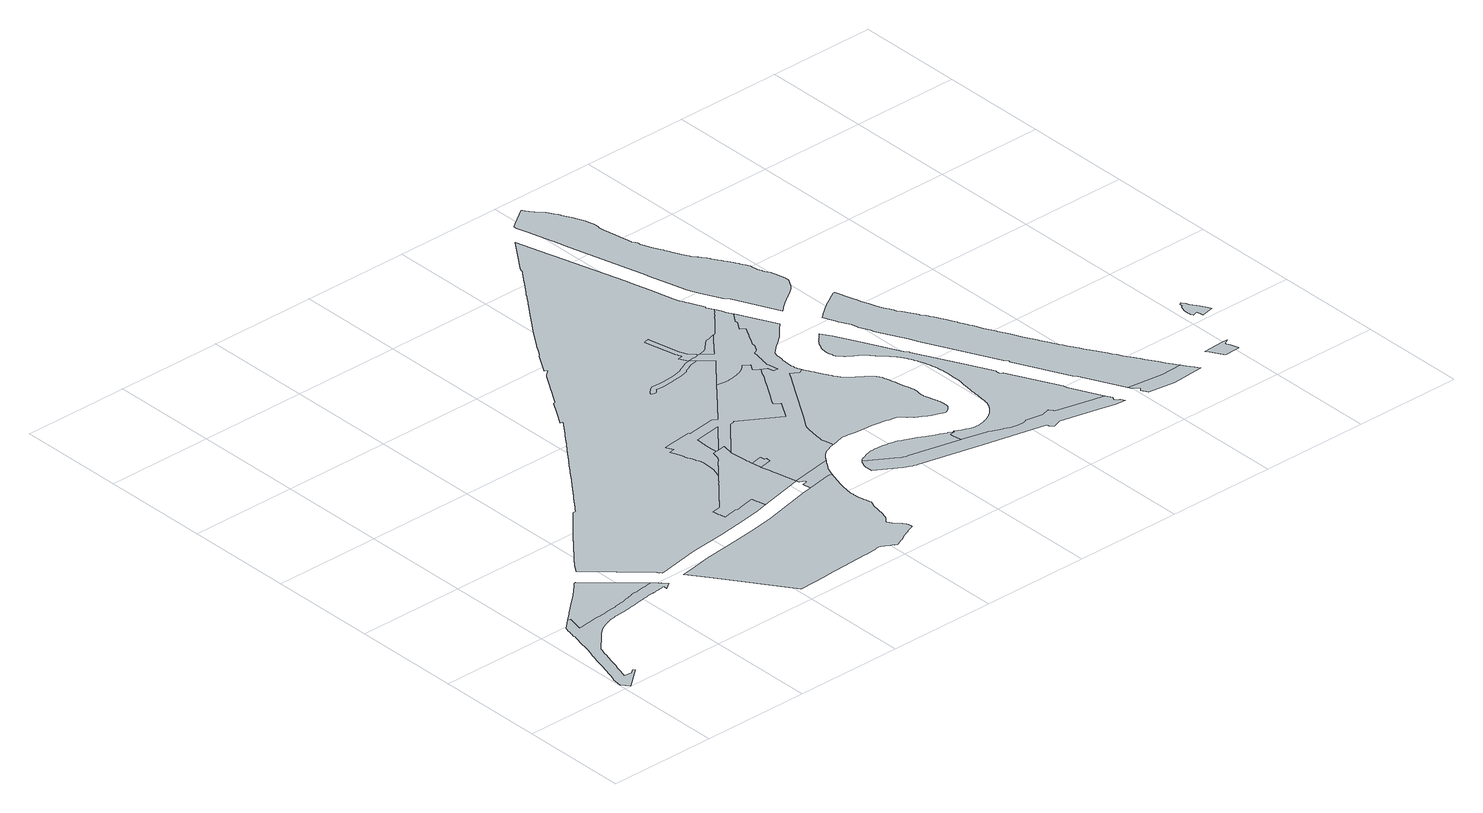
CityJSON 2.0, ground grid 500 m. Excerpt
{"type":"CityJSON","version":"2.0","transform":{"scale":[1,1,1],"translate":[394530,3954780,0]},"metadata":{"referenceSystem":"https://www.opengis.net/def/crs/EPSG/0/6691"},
"CityObjects":{
"object1":{"type":"GenericCityObject","attributes":{"class":"18","urbanPlanType":"21","prefecture":"13","city":"13100"},"geometry":[{"type":"MultiSurface","lod":"0","boundaries":[[[0,1,2,3,4,5,6,7,8,9,10,11,12,13,14,15,16,17,18,19,20,21,22,23,24,25,26,27,28,29,30,31,32,33,34,35,36,37,38,39,40,41,42,43,44,45,46,47,48,49,50,51,52,53,54,55,56,57,58,59,60,61,62,63,64,65,66,67,68,69,70,71,72,73,74,75,76,77,78,79,80,81,82,83,84,85,86,87,88,89,90,91,92,93,94,95,96,97,98,99,100,101,102,103,104,105,106,107,108,109,110,111,112,113,114,115,116,117,118,119,120,121,122,123,124,125,126,127,128,129,130,131,132,133,134,135,136,137,138,139,140,141,142,143,144,145,146,147,148,149,150,151,152,153,154,155,156,157,158,159,160,161,162,163,164,165,166,167,168,169,170,171,172,173,174,175,176,177,178,179,180,181,182,183,184,185,186,187,188,189,190,191,192,193,194,195,196,197,198,199,200,201,202,203,204,205,206,207,208,209,210,211,212,213,214,215,216,217,218,219,220,221,222,223,224,225,226,227,228]]]}]},
"object2":{"type":"GenericCityObject","attributes":{"class":"18","urbanPlanType":"21","prefecture":"13","city":"13100"},"geometry":[{"type":"MultiSurface","lod":"0","boundaries":[[[229,230,231,232,233,234,235,236,237,238,239,240,65,64,63,62,61,60,59,58,57,56,55,54,53,52,51,50,49,48,47,46,45,44,43,42,41,40,39,38,37,36,35,34,33,32,31,30,29,28,27,26,25,24,23,22,21,20,19,18,17,16,15,14,13,12,11,10,9,8,7,6,5,4,3,2,1,0,228]]]}]},
"object3":{"type":"GenericCityObject","attributes":{"class":"18","urbanPlanType":"21","prefecture":"13","city":"13100"},"geometry":[{"type":"MultiSurface","lod":"0","boundaries":[[[241,242,243,244,245,246,247,248,249,250,251,252,253,254,255,256,257,258,259,260,261,262,263,264,265,266,267,268,269,270,271,272,273,274,275,276,277,278,279,280,281,282,283,284,285,286,287,288,289,290,291,292,293,294,295,296,297,298,299,300,301,302,303,304,305,306,307,308,309,310,311,312,313,314,315,316,317,318,319,320,321,322,323,324,325,326,327,328,329,330,331,332,333,334,335,336,337,338,339,340,341,342,343,344,345,346,347,348,349,350,351,352,353,354,355,356,357,358,359,360,361]]]}]},
"object4":{"type":"GenericCityObject","attributes":{"class":"18","urbanPlanType":"21","prefecture":"13","city":"13100"},"geometry":[{"type":"MultiSurface","lod":"0","boundaries":[[[362,363,364,365,366,367,368,369,370,371,372,373,374,375,376,377,378,379,380,381,382,383,384,385,386,387,388,389,390,391,392,393,394,395,396,397,398,399,400,401,402,403,404,405,406,407,408,409,410,411,412,413,414,415,416,417,418,419,420,421,422,423,424,425,426,427,428,429,430,431,432,433,434,435,436,437,438,439,440,441,442,443,444,445,446,447,448,449,450,451,452,453,454,455,456]]]}]},
"object5":{"type":"GenericCityObject","attributes":{"class":"18","urbanPlanType":"21","prefecture":"13","city":"13100"},"geometry":[{"type":"MultiSurface","lod":"0","boundaries":[[[457,458,459,460,461,462,463,464,465,466,467,468,469,470,471,472,473,474,475,476,477,478,479,480,481,482,483,484,485,486,487,488,489,490,491,492,493,494,495,496,497,498,499,500,501,502,503,504,505,506,507,508,509,510,511,512,513,514,515,516,517,518,519,520,521,522,523,524,525,526,527,528,529,530,531,532,533,534,535,536,537,538,539,540,541,542,543,544,545,546,547,548,549,550,551,552,553,554,555,556,557,558,559,560,561,562,563,564,565,566,567,568,569,570,571,572,573,574,575,576,577,578,579,427,426,425,424,423,422,421,420,419,418,417,416,415,414,413,412,411,410,409,408,407,406,405,404,403,402,401,400,399,398,397,396,395,394,393,392,391,390,389,388,387,386,385,384,383,382,381,380,379,378,377,580,581,582,583,584,585,586,587,588,589,590,591,592,593,594,595,596,597,598,599,600,601,602,603,604,605,606,607,608,609,610,611,612,613,614,615,616,617,618,619,620,621,622,623,624,625,626,627,628,629,630,631,632,633,634,635,636,637,638,639,640,641,642,643,644,645,646,647,648,649,650,651,652,653,654,655,656,657,658,659,660,661,662,663,664,665,666,667,668,669,670,671,672,673,674,675,676,677,678,679,680,681,682,683,684,685,686,687,688,689,690,691,692,693,694,695,696,697,698,699,700,701,702,703,704,705,706,707,708,709,710,711,712,713,714,715,716,717,718,719,720,721,722,723,724,725,726,727,728,729,730,731,732,733,734,735,736,737,738,739,740,741,742,743,744,745,746,747,748]]]}]},
"object6":{"type":"GenericCityObject","attributes":{"class":"18","urbanPlanType":"21","prefecture":"13","city":"13100"},"geometry":[{"type":"MultiSurface","lod":"0","boundaries":[[[749,750,751,752,753,754,755,756,757,758,759,760,761,762,763,764,765,766,446,445,444,443,442,441,440,439,438,437,436]]]}]},
"object7":{"type":"GenericCityObject","attributes":{"class":"18","urbanPlanType":"21","prefecture":"13","city":"13100"},"geometry":[{"type":"MultiSurface","lod":"0","boundaries":[[[767,768,769,770,771,772,773,774,431,775,776,777,778,243,242,241,361]]]}]},
"object8":{"type":"GenericCityObject","attributes":{"class":"18","urbanPlanType":"21","prefecture":"13","city":"13100"},"geometry":[{"type":"MultiSurface","lod":"0","boundaries":[[[779,780,781,782,783,784,785,786,787,788,789,790,791,792,793,794,795,796,797,365,364]]]}]},
"object9":{"type":"GenericCityObject","attributes":{"class":"18","urbanPlanType":"21","prefecture":"13","city":"13100"},"geometry":[{"type":"MultiSurface","lod":"0","boundaries":[[[798,799,800,801,802,803,804,805,806,807,808,809,810,811,812,813,814,815,816,817,818,819,820,821,822,823,824,825,826,827,828,829,830,831,832,833,834,835,836,837,838,615,614,613,612,611,610,609,608,607,606,605,604,603,602,601,600,599,598,597,596,595,594,593,592,591,590,589,588,587,586,585,584,583,582,581,580,377,376,375,374,373,372,371,370,369,368,367,366,365,797,796,795,794,793,792,791,790,789,788,787,786,785,784,783,782,781,780,779,364,363,362,456,839,840,841,842,843,844,845,846,847,848,849,850,851,852,853,854]]]}]},
"object10":{"type":"GenericCityObject","attributes":{"class":"18","urbanPlanType":"21","prefecture":"13","city":"13100"},"geometry":[{"type":"MultiSurface","lod":"0","boundaries":[[[855,856,857,858,859,860,685,684,683,682,681,680,679,678,677,676,675,674,673,672,671,670,669,668,667,666,665,664,663,662,661,660,659,658,657,656,655,654,653,652,651,650,649,648,647,646,645,644,643,642,641,640,639,638,637,636,635,634,633,632,631,630,629,628,627,626,625,624,623,622,621,620]]]}]},
"object11":{"type":"GenericCityObject","attributes":{"class":"18","urbanPlanType":"21","prefecture":"13","city":"13100"},"geometry":[{"type":"MultiSurface","lod":"0","boundaries":[[[861,862,863,864,865,866,867,868,869,870,871,872,873,874,875,876,877,878,879,880,881,882,883,884,885,886,887,888,889,890,891,892,893,894,895,896,897,898,899,900,901,902,903,904,905,906,907,908,909,910,911,912,913,914,915,916,917,918,919,920,921,922,923,924,925,926,927,928,929]]]}]},
"object12":{"type":"GenericCityObject","attributes":{"class":"18","urbanPlanType":"21","prefecture":"13","city":"13100"},"geometry":[{"type":"MultiSurface","lod":"0","boundaries":[[[930,931,932,933,934,935,936,937,938,939,940,941,942,943,944,945,946,947,948,949,950,951,952,953,954,955,956,957,958,959,960,961,962,963,964,965,966,967,968,969,970,971,972,973,974,975,976,977,978,979,980,981,982,983,984,985,986,987,988,989,990,991,992,854,853,852,851,850,849,848,847,846,845,844,843,842,841,840,839,456,455,454,453,452,451,450,449,448,447,446,766,765,764,763,762,761,760,759,758,757,756,755,754,753,752,751,750,749,436,435,434,433,432,431,774,993,994,995,996,997,998,999,1000,1001,1002,1003,1004,1005,1006,1007,1008,1009,1010,1011,1012,1013,1014,1015,1016,1017,1018,1019,1020,1021,1022,1023,1024,1025,1026,1027,1028,1029,1030,1031,1032,1033,1034,1035,1036,1037,1038,1039,1040,1041,1042,1043,1044,1045,1046,1047,1048,1049,1050,1051,1052,1053,1054,1055,1056,1057,1058,1059,1060,1061,1062,1063,1064,1065,1066]]]}]},
"object13":{"type":"GenericCityObject","attributes":{"class":"18","urbanPlanType":"21","prefecture":"13","city":"13100"},"geometry":[{"type":"MultiSurface","lod":"0","boundaries":[[[710,709,708,707,706,705,704,703,702,701,700,699,698,697,696,695,694,693,692,691,690,689,688,687,686,685,1067,1068,1069,1070,711]]]}]},
"object14":{"type":"GenericCityObject","attributes":{"class":"18","urbanPlanType":"21","prefecture":"13","city":"13100"},"geometry":[{"type":"MultiSurface","lod":"0","boundaries":[[[1019,1018,1017,1016,1015,1014,1013,1012,1011,1010,1009,1008,1007,1006,1005,1004,1003,1002,1001,1000,1071,1072,1073,1074,1075,1076,1077,1078,1079,1080,1081,1082,1083,1084,1085,1086,1087,1088,1089,1090,1091,1092,1093,1094,1095,1096,1097,1098,1099,1100,1101,1102,1103,1104,1105,1106,1107,1108,1109,1110,1111,1112,1113,1114,1115,1116,1117,1118,1119,1120,1121,1122,1123,1124,1125,1126,1127,1128,1129,1130,1131,1132,1133,1134,1135,1136,1137,1138,1139,1140,1141,1142,1143,1144,1145,1146,1147,1148,1149,1150,1151,1152,1153,1154,1155,1156,1157,1158,1159,1160,1161,1162,1163,1164,1165,1166,1167,1168,1169,1170,1171,1172,1173,1174,1175,1176,1177,1178,1179,1180,1181,1182,1183,1184,1185,1186,1187,1020]]]}]},
"object15":{"type":"GenericCityObject","attributes":{"class":"18","urbanPlanType":"21","prefecture":"13","city":"13100"},"geometry":[{"type":"MultiSurface","lod":"0","boundaries":[[[1188,1189,1190,1191,1192,1193,1194,1195,1196,1197,1198,1199,1200,728,727,726,725,724,723,722,721,720,719,718,717,716,715,714,713,712,711]]]}]},
"object16":{"type":"GenericCityObject","attributes":{"class":"18","urbanPlanType":"21","prefecture":"13","city":"13100"},"geometry":[{"type":"MultiSurface","lod":"0","boundaries":[[[1201,1202,1203,748,747,746,745,744,743,742,741,740,739,738,737,736,735,734,733,732,731,730,729,728,1200,1199,1198,1197,1196,1195,1194,1193,1192,1191,1190,1189,1188,711,1070,1069,1068,1067,685,860,859,858,857,856,855,620,619,618,617,616,615,838,837,836,835,834,833,832,831,830,829,828,827,826,825,824,823,822,821,820,819,818,817,816,815,814,813,812,811,810,809,808,807,806,805,804,803,802,801,800,799,798,854,992,991,990,989,988,987,986,985,984,983,982,981,980,979,978,977,976,975,974,973,972,971,970,969,968,967,966,965,964,963,962,961,960,959,958,957,956,955,954,953,952,951,950,949,948,947,946,945,944,943,942,941,940,939,938,937,936,935,934,933,932,931]]]}]},
"object17":{"type":"GenericCityObject","attributes":{"class":"18","urbanPlanType":"21","prefecture":"13","city":"13100"},"geometry":[{"type":"MultiSurface","lod":"0","boundaries":[[[920,919,918,917,916,915,914,913,912,911,1204,1205,1206,1207,1208,1209,1210,1211,1212,1213,1214,1215,1216,1217,1218,1219,1220,1221,1222,1223,1224,1225,1226,1227,1228,1229,1230,1231,1232,1233,1234,1235,1236,1237,1238,1239,1240,1241,1242,1243,1244,1245,1246,1247,1248,1249,1250,1251,1252,1253,1254,1255,1256,1257,1258,1259,1260,1261,1262,1263,1264,1265,1266,1267,921]]]}]},
"object18":{"type":"GenericCityObject","attributes":{"class":"18","urbanPlanType":"21","prefecture":"13","city":"13100"},"geometry":[{"type":"MultiSurface","lod":"0","boundaries":[[[1268,1269,1270,1271,1272,1273,1274,1275,1276,1277,1278,1279,1280,1281,1282,1283,1284,1285,1286,1287,1288,1289,1290,1291,1292,1293,1294,1295,1296,1297,1298,1299,1300,1301,1302,1303,1304,1305,1306,1307,1308,1309,1310,1311,1312,1313,1314,1315,1316,1317,1318,1319,1320,1321,1322,1323,1324,1325,1326,1327,1328,1329,1330,1331,1332,1333,1334,1335,1336,1337,1338,1339,1340,1341,1342,1343,1344,1345,1346,1347,1348,1349,1350,1351,1352,1353,1354,1355,1356,1357,1358,1359,1360,1361,1362,1363,1364,1365,1366,1367,1368,1369,1370,1371,1372,1373,1374,1375,1376,1377,1378,1379,1380,1381,1382,1383,1384,1385,1386,1387,1388,1389,1390,1391,1392,1393,1394,1395,1396,1397,1398,1399,1400,1401,1402,1403,1404,1405,1406,1407,1408,1409,1410,1411,1412,1413,1414,1415,1416,1417,1418,1419,1420,1421,1422,1423,1424,1425,1426,1427,1428,1429,1430,1431,1432,1433,1434,1435,1436,1437,1438,1439,1440,1441,1442,1443,1444,1445,1446,929,928,927,926,925,924,923,922,921,1267,1266,1265,1264,1263,1262,1261,1260,1259,1258,1257,1256,1255,1254,1253,1252,1251,1250,1249,1248,1247,1246,1245,1244,1243,1242,1241,1240,1239]]]}]},
"object19":{"type":"GenericCityObject","attributes":{"class":"18","urbanPlanType":"21","prefecture":"13","city":"13100"},"geometry":[{"type":"MultiSurface","lod":"0","boundaries":[[[1447,1448,1449,1450,1451,1452,1453,1454,1455,1456,1457,1458,1459,1460,1461,1462,1463,1464,1465,1466,1467,1468,1469,1470,1471,1472,1473,1474,1475,1476,1477,1478,1479,1480,1481,1482,1483,1484,1485,1486,1487,1488,1489,1490,1491,1492,1493,1494,1495,1496,1497,1498,1499,1500,1501,1502,1503,1504,1505,1506,1507,1508,1509,1510,1511,1512,1513,1514,1515,1516,1517,1518,1519,1520,1521,1522,1523,1524,1525,1526,1527,1528,1529,1530,1531,1532,1533,1534,1535,1536,1537,1538,1539,1540,1541,1542,1543,1544,1545,1546,1547,1548,1549,1550,1551,1552,1553,1554,1555,1556,1557,1558,1559,1560,1561,1562,1563,1564,1565,1566,1567,1568,1569,1570,1571,1572,1573,1574,1575,1576,1577,1578,1579,1580,1581,1582,1583,1584,1585,1586,1587,1588,1589,1590,1591,1592,1593,1594,1595,1596,1597,1598,1599,1600,1601,1602,1603,1604,1605,1606,1607,1608,1609,1610,1611,1612,1613,1614,1615,1616]]]}]},
"object20":{"type":"GenericCityObject","attributes":{"class":"18","urbanPlanType":"21","prefecture":"13","city":"13100"},"geometry":[{"type":"MultiSurface","lod":"0","boundaries":[[[1617,1618,1619,1620,1621,1622,1623,1624,1625,1626,1627,1628,1629,1630,1631,1632,1633,1634,1635,1636,1637,1638,1639,1640,1641,1642,1643,1644,1645,1646,1647,1648,1649,1650,1651,1652,1653,1654,1655,1656,1657,1658,1659,1660,1661,1662,1663,1664,1665,1666,1667,1668,1669,1670,1671,1672,1673,1674,1675,1676,1677,1678,1679,1680,1681,1682,1683,1684,1685,1686,1687,1688,1689,1690,1691,1692,1693,1694,1695,1696,1697,1698,1699,1700,1701,1702,1703,1704,1705,1706,1707,1708,1709,1710,1711,1712,1713,1714,1715,1716,1717,1718,1719,1720,1721,1722,1723,1724,1725,1726,1727,1728,1729,1730,1731,1732]]]}]},
"object21":{"type":"GenericCityObject","attributes":{"class":"18","urbanPlanType":"21","prefecture":"13","city":"13100"},"geometry":[{"type":"MultiSurface","lod":"0","boundaries":[[[1731,1730,1733,1734,1735,1736,1737,1738,1739,1740,1741,1742,1732]]]}]},
"object22":{"type":"GenericCityObject","attributes":{"class":"18","urbanPlanType":"21","prefecture":"13","city":"13100"},"geometry":[{"type":"MultiSurface","lod":"0","boundaries":[[[1743,1744,1745,1746,1747,1748,1749,1750,1751,1752,1753,1754,1755,1756,1757,1758,1759,1760]]]}]},
"object23":{"type":"GenericCityObject","attributes":{"class":"18","urbanPlanType":"21","prefecture":"13","city":"13100"},"geometry":[{"type":"MultiSurface","lod":"0","boundaries":[[[1761,1762,1763,1764,1765,1766,1767,1768,1769,1770,1771,1772,1773,1774,1775,1776,1777,1778,1779]]]}]}
},
"vertices":[
[600,516,0],[589,514,0],[577,513,0],[567,511,0],[559,511,0],[530,507,0],[524,506,0],[509,505,0],[505,505,0],[498,505,0],[491,503,0],[490,503,0],[485,501,0],[476,499,0],[469,497,0],[467,496,0],[463,495,0],[455,494,0],[448,492,0],[444,491,0],[432,488,0],[428,487,0],[423,487,0],[416,486,0],[411,484,0],[407,484,0],[402,483,0],[396,482,0],[384,481,0],[380,478,0],[364,477,0],[352,476,0],[349,475,0],[338,474,0],[330,474,0],[326,473,0],[312,471,0],[304,471,0],[303,470,0],[301,470,0],[294,469,0],[292,469,0],[285,469,0],[284,468,0],[280,468,0],[278,468,0],[263,468,0],[253,467,0],[241,465,0],[221,463,0],[214,462,0],[205,460,0],[187,458,0],[178,457,0],[174,457,0],[168,456,0],[167,456,0],[169,467,0],[170,470,0],[174,486,0],[177,499,0],[183,520,0],[185,529,0],[178,530,0],[175,531,0],[172,532,0],[125,490,0],[120,469,0],[118,458,0],[116,452,0],[114,445,0],[110,431,0],[112,426,0],[112,422,0],[111,416,0],[110,413,0],[109,408,0],[104,391,0],[102,385,0],[97,364,0],[89,333,0],[88,328,0],[87,324,0],[85,317,0],[82,305,0],[81,302,0],[75,285,0],[74,282,0],[68,263,0],[68,261,0],[66,255,0],[62,239,0],[61,237,0],[51,199,0],[50,196,0],[45,180,0],[40,165,0],[38,157,0],[36,150,0],[35,146,0],[31,134,0],[25,113,0],[24,111,0],[18,93,0],[13,80,0],[6,34,0],[33,1,0],[125,76,0],[119,85,0],[99,70,0],[65,74,0],[63,74,0],[63,75,0],[65,80,0],[68,87,0],[71,98,0],[73,103,0],[76,113,0],[77,115,0],[82,133,0],[86,147,0],[87,149,0],[100,191,0],[101,195,0],[101,196,0],[106,213,0],[106,215,0],[113,241,0],[114,244,0],[115,248,0],[121,266,0],[122,268,0],[128,287,0],[147,307,0],[150,311,0],[167,328,0],[184,346,0],[189,352,0],[193,356,0],[196,359,0],[199,362,0],[202,364,0],[204,367,0],[207,370,0],[211,373,0],[215,377,0],[220,382,0],[223,384,0],[227,387,0],[228,387,0],[231,390,0],[233,390,0],[239,394,0],[241,396,0],[245,398,0],[249,400,0],[251,401,0],[259,405,0],[264,407,0],[273,411,0],[277,412,0],[279,413,0],[282,415,0],[289,417,0],[292,418,0],[296,420,0],[300,422,0],[301,422,0],[302,422,0],[308,423,0],[310,423,0],[313,424,0],[319,425,0],[324,425,0],[325,425,0],[330,426,0],[332,426,0],[340,427,0],[343,427,0],[344,427,0],[347,427,0],[353,428,0],[357,429,0],[360,429,0],[365,429,0],[374,430,0],[378,430,0],[383,431,0],[384,431,0],[386,431,0],[409,434,0],[422,436,0],[425,437,0],[431,438,0],[436,438,0],[451,440,0],[460,442,0],[464,443,0],[477,444,0],[498,448,0],[510,450,0],[512,450,0],[523,451,0],[531,453,0],[538,454,0],[545,455,0],[548,455,0],[553,456,0],[555,456,0],[556,456,0],[562,457,0],[563,457,0],[564,455,0],[576,456,0],[585,457,0],[594,458,0],[595,459,0],[612,461,0],[614,461,0],[616,461,0],[617,462,0],[625,463,0],[624,444,0],[655,467,0],[653,469,0],[634,488,0],[630,491,0],[626,496,0],[604,516,0],
[384,722,0],[375,716,0],[374,718,0],[367,710,0],[363,706,0],[337,679,0],[310,654,0],[251,603,0],[213,568,0],[210,565,0],[209,564,0],[173,533,0],
[1673,637,0],[1662,638,0],[1551,616,0],[1529,612,0],[1513,609,0],[1347,569,0],[1284,554,0],[1162,534,0],[1065,522,0],[1010,516,0],[896,503,0],[796,484,0],[744,476,0],[805,389,0],[1021,81,0],[1043,82,0],[1074,84,0],[1084,84,0],[1155,88,0],[1163,89,0],[1199,91,0],[1237,93,0],[1246,93,0],[1317,97,0],[1325,97,0],[1357,99,0],[1362,99,0],[1397,101,0],[1405,102,0],[1438,104,0],[1440,104,0],[1458,108,0],[1460,108,0],[1469,105,0],[1483,98,0],[1490,94,0],[1495,91,0],[1502,87,0],[1517,79,0],[1519,77,0],[1528,69,0],[1529,70,0],[1533,73,0],[1543,79,0],[1552,82,0],[1559,86,0],[1567,88,0],[1583,98,0],[1593,103,0],[1600,105,0],[1616,113,0],[1620,114,0],[1622,116,0],[1625,117,0],[1629,119,0],[1649,128,0],[1653,130,0],[1657,131,0],[1660,132,0],[1662,133,0],[1662,143,0],[1660,148,0],[1658,153,0],[1655,161,0],[1653,164,0],[1650,169,0],[1647,172,0],[1646,174,0],[1640,180,0],[1635,184,0],[1622,195,0],[1619,199,0],[1616,205,0],[1612,214,0],[1609,218,0],[1608,220,0],[1607,222,0],[1606,227,0],[1606,228,0],[1620,244,0],[1625,251,0],[1627,255,0],[1629,258,0],[1632,269,0],[1634,275,0],[1637,288,0],[1639,296,0],[1640,302,0],[1641,307,0],[1642,312,0],[1645,329,0],[1645,332,0],[1647,339,0],[1649,348,0],[1650,351,0],[1655,362,0],[1662,376,0],[1661,379,0],[1657,391,0],[1654,401,0],[1652,412,0],[1650,420,0],[1648,436,0],[1647,447,0],[1646,456,0],[1646,463,0],[1645,469,0],[1645,477,0],[1645,486,0],[1646,495,0],[1647,505,0],[1649,516,0],[1653,535,0],[1656,547,0],[1660,564,0],[1664,578,0],[1669,592,0],[1674,607,0],[1677,617,0],[1682,633,0],[1683,634,0],
[1502,1077,0],[1464,1070,0],[1463,1070,0],[1454,1069,0],[1453,1069,0],[1435,1065,0],[1434,1061,0],[1428,1036,0],[1426,1029,0],[1413,1012,0],[1406,1005,0],[1402,1001,0],[1376,970,0],[1365,958,0],[1338,927,0],[1336,925,0],[1335,924,0],[1327,914,0],[1317,903,0],[1316,902,0],[1306,890,0],[1301,885,0],[1289,871,0],[1277,858,0],[1264,843,0],[1263,841,0],[1262,841,0],[1246,822,0],[1240,815,0],[1238,813,0],[1235,809,0],[1226,799,0],[1224,797,0],[1208,778,0],[1198,767,0],[1196,765,0],[1193,761,0],[1192,759,0],[1187,754,0],[1183,750,0],[1142,742,0],[1145,730,0],[1145,726,0],[1148,715,0],[1149,712,0],[1150,705,0],[1150,701,0],[1153,682,0],[1158,683,0],[1176,687,0],[1208,694,0],[1212,694,0],[1218,696,0],[1224,697,0],[1228,693,0],[1259,699,0],[1273,702,0],[1308,709,0],[1321,712,0],[1324,697,0],[1324,695,0],[1326,684,0],[1327,681,0],[1333,651,0],[1334,645,0],[1335,643,0],[1499,682,0],[1529,690,0],[1537,691,0],[1543,693,0],[1522,791,0],[1520,799,0],[1518,810,0],[1516,821,0],[1506,863,0],[1506,867,0],[1505,871,0],[1504,876,0],[1503,880,0],[1503,885,0],[1502,890,0],[1501,894,0],[1501,899,0],[1500,904,0],[1500,908,0],[1499,913,0],[1499,918,0],[1498,922,0],[1498,927,0],[1497,932,0],[1497,936,0],[1496,941,0],[1496,946,0],[1490,1023,0],[1490,1025,0],
[2134,1892,0],[2136,1895,0],[2137,1896,0],[2139,1899,0],[2109,1963,0],[2106,1969,0],[2103,1975,0],[2100,1982,0],[2097,1989,0],[2095,1995,0],[2093,2002,0],[2090,2009,0],[2088,2016,0],[2086,2022,0],[2085,2029,0],[2058,2140,0],[2041,2206,0],[2029,2255,0],[1944,2586,0],[1934,2611,0],[1895,2762,0],[1828,2671,0],[1782,2607,0],[1773,2592,0],[1777,2590,0],[1725,2519,0],[1718,2509,0],[1690,2471,0],[1680,2457,0],[1670,2445,0],[1660,2430,0],[1655,2423,0],[1635,2396,0],[1629,2388,0],[1622,2378,0],[1581,2322,0],[1546,2274,0],[1533,2257,0],[1506,2221,0],[1498,2210,0],[1489,2197,0],[1457,2149,0],[1445,2132,0],[1423,2098,0],[1408,2074,0],[1403,2072,0],[1342,1975,0],[1354,1967,0],[1357,1966,0],[1331,1946,0],[1327,1942,0],[1322,1936,0],[1311,1918,0],[1280,1869,0],[1270,1854,0],[1261,1840,0],[1237,1801,0],[1218,1770,0],[1210,1769,0],[1169,1704,0],[1130,1643,0],[1138,1641,0],[1145,1640,0],[1119,1606,0],[1094,1573,0],[1086,1563,0],[1066,1538,0],[1059,1529,0],[1041,1505,0],[1033,1495,0],[1028,1488,0],[1022,1481,0],[998,1450,0],[990,1440,0],[971,1415,0],[962,1403,0],[958,1399,0],[955,1394,0],[944,1381,0],[937,1371,0],[922,1352,0],[914,1342,0],[902,1325,0],[893,1314,0],[880,1297,0],[872,1287,0],[863,1275,0],[856,1266,0],[839,1245,0],[825,1226,0],[808,1205,0],[800,1195,0],[796,1189,0],[770,1155,0],[755,1136,0],[747,1127,0],[737,1114,0],[725,1112,0],[721,1111,0],[709,1097,0],[691,1077,0],[633,1011,0],[621,998,0],[608,984,0],[587,960,0],[574,943,0],[489,847,0],[487,845,0],[483,839,0],[482,838,0],[477,830,0],[466,816,0],[458,804,0],[439,778,0],[674,557,0],[680,551,0],[685,547,0],[691,542,0],[691,541,0],[885,577,0],[1057,597,0],[1151,608,0],[1269,627,0],[1342,944,0],[1346,955,0],[1347,959,0],[1352,974,0],[1357,992,0],[1359,1039,0],[1358,1044,0],[1357,1048,0],[1355,1055,0],[1353,1064,0],[1351,1068,0],[1348,1076,0],[1347,1079,0],[1347,1082,0],[1345,1086,0],[1343,1092,0],[1340,1100,0],[1335,1112,0],[1333,1118,0],[1331,1125,0],[1330,1129,0],[1325,1149,0],[1320,1163,0],[1311,1189,0],[1336,1193,0],[1330,1203,0],[1322,1224,0],[1321,1227,0],[1365,1234,0],[1463,1246,0],[1464,1237,0],[1590,1255,0],[1597,1256,0],[1616,1244,0],[1745,1392,0],[1783,1436,0],[1795,1450,0],[1881,1548,0],[1902,1573,0],[1844,1622,0],[1843,1623,0],[1841,1622,0],[1817,1616,0],[1812,1615,0],[1811,1615,0],[1809,1614,0],[1807,1614,0],[1806,1614,0],[1803,1612,0],[1796,1609,0],[1789,1606,0],[1783,1603,0],[1779,1601,0],[1776,1600,0],[1772,1598,0],[1767,1596,0],[1761,1590,0],[1728,1580,0],[1719,1579,0],[1706,1577,0],[1700,1577,0],[1692,1576,0],[1684,1575,0],[1667,1572,0],[1663,1572,0],[1658,1572,0],[1657,1572,0],[1628,1569,0],[1612,1569,0],[1585,1572,0],[1583,1569,0],[1577,1564,0],[1576,1562,0],[1570,1557,0],[1565,1552,0],[1564,1550,0],[1557,1554,0],[1541,1562,0],[1542,1564,0],[1545,1568,0],[1550,1574,0],[1560,1583,0],[1567,1590,0],[1568,1591,0],[1570,1593,0],[1572,1595,0],[1580,1598,0],[1586,1598,0],[1598,1597,0],[1610,1596,0],[1618,1596,0],[1639,1597,0],[1650,1597,0],[1660,1598,0],[1691,1602,0],[1714,1605,0],[1722,1606,0],[1726,1607,0],[1746,1613,0],[1752,1617,0],[1754,1619,0],[1757,1620,0],[1769,1626,0],[1798,1639,0],[1821,1643,0],[1822,1644,0],[1818,1649,0],[1815,1654,0],[1812,1658,0],[1809,1663,0],[1806,1668,0],[1803,1673,0],[1801,1679,0],[1799,1682,0],[1823,1687,0],[1823,1688,0],[1822,1690,0],[1821,1693,0],[1819,1695,0],[1818,1698,0],[1817,1700,0],[1817,1703,0],[1816,1706,0],[1815,1708,0],[1814,1711,0],[1780,1865,0],[1789,1867,0],[1806,1870,0],[1840,1718,0],[1853,1687,0],[1877,1659,0],[1884,1653,0],[1889,1654,0],[1901,1656,0],[1915,1660,0],[1921,1662,0],[1927,1666,0],[1934,1675,0],[1954,1693,0],[1960,1699,0],[1966,1705,0],[1969,1707,0],[1976,1712,0],[1988,1712,0],[1990,1713,0],[1994,1714,0],[1999,1716,0],[2009,1719,0],[2023,1722,0],[2024,1723,0],[2025,1723,0],[2033,1725,0],[2055,1749,0],[2060,1754,0],[2065,1761,0],[2080,1777,0],[2098,1798,0],[2102,1802,0],[2106,1807,0],[2111,1813,0],[2116,1818,0],[2119,1822,0],[2123,1825,0],[2124,1826,0],[2125,1828,0],[2134,1839,0],[2141,1846,0],[2147,1853,0],[2153,1860,0],
[1518,866,0],[1525,867,0],[1528,868,0],[1564,875,0],[1565,883,0],[1565,888,0],[1566,896,0],[1565,896,0],[1563,896,0],[1560,897,0],[1556,897,0],[1555,901,0],[1554,912,0],[1553,917,0],[1552,919,0],[1514,911,0],[1510,910,0],[1509,910,0],
[1683,636,0],[1689,653,0],[1692,660,0],[1700,678,0],[1707,688,0],[1715,699,0],[1725,715,0],[1735,728,0],[1547,678,0],[1570,667,0],[1571,660,0],[1547,655,0],
[1578,1201,0],[1475,1187,0],[1456,1184,0],[1454,1163,0],[1453,1158,0],[1453,1154,0],[1452,1149,0],[1452,1144,0],[1452,1139,0],[1451,1134,0],[1451,1130,0],[1451,1125,0],[1451,1120,0],[1451,1115,0],[1451,1110,0],[1451,1105,0],[1451,1101,0],[1452,1096,0],[1452,1091,0],
[1990,1408,0],[1964,1424,0],[1986,1458,0],[1957,1476,0],[1946,1465,0],[1942,1461,0],[1930,1453,0],[1912,1444,0],[1911,1443,0],[1908,1442,0],[1904,1441,0],[1901,1440,0],[1897,1439,0],[1894,1437,0],[1890,1436,0],[1887,1436,0],[1883,1435,0],[1880,1434,0],[1876,1433,0],[1873,1432,0],[1869,1432,0],[1866,1431,0],[1862,1431,0],[1858,1430,0],[1855,1430,0],[1851,1430,0],[1848,1429,0],[1846,1429,0],[1844,1429,0],[1840,1429,0],[1837,1429,0],[1833,1429,0],[1829,1429,0],[1826,1429,0],[1822,1430,0],[1819,1430,0],[1805,1431,0],[1801,1432,0],[1797,1433,0],[1792,1434,0],[1787,1435,0],[1628,1182,0],[1650,1185,0],[1652,1191,0],[1832,1078,0],[1885,1163,0],[1855,1181,0],[1871,1206,0],[1892,1239,0],[1898,1250,0],[1917,1279,0],[1925,1291,0],[1945,1324,0],[1967,1358,0],[1970,1369,0],[1979,1383,0],[1993,1406,0],
[1842,1624,0],[1837,1628,0],[1833,1632,0],[1829,1636,0],[1825,1640,0],[1823,1643,0],
[2252,545,0],[2248,547,0],[2245,549,0],[2234,555,0],[2232,555,0],[2204,569,0],[2188,576,0],[2151,594,0],[2134,602,0],[2121,609,0],[2111,613,0],[2089,623,0],[2069,632,0],[2060,636,0],[2049,640,0],[2043,643,0],[2034,645,0],[2030,647,0],[2024,648,0],[2015,651,0],[2006,652,0],[2004,652,0],[2001,653,0],[1996,653,0],[1986,655,0],[1982,655,0],[1977,656,0],[1949,659,0],[1941,659,0],[1934,660,0],[1928,659,0],[1921,659,0],[1913,659,0],[1909,658,0],[1901,656,0],[1897,655,0],[1893,654,0],[1887,652,0],[1879,649,0],[1869,645,0],[1861,642,0],[1856,640,0],[1853,639,0],[1850,637,0],[1847,636,0],[1844,633,0],[1843,632,0],[1841,631,0],[1839,629,0],[1838,627,0],[1837,627,0],[1967,547,0],[1973,544,0],[1979,541,0],[1981,540,0],[1985,539,0],[1989,537,0],[1993,536,0],[1998,535,0],[2002,534,0],[2238,482,0],[2237,487,0],[2237,490,0],[2232,525,0],[2231,538,0],[2231,541,0],[2235,541,0],[2250,542,0],[2255,543,0],
[2189,1781,0],[2188,1782,0],[2183,1776,0],[2177,1768,0],[2173,1762,0],[2172,1761,0],[2167,1754,0],[2162,1747,0],[2159,1742,0],[2156,1737,0],[2159,1726,0],[2140,1701,0],[2133,1689,0],[2130,1684,0],[2147,1674,0],[2154,1670,0],[2144,1654,0],[2138,1643,0],[2134,1636,0],[2129,1626,0],[2124,1619,0],[2121,1613,0],[2120,1612,0],[2119,1610,0],[2115,1603,0],[2115,1602,0],[2111,1597,0],[2107,1590,0],[2104,1583,0],[2096,1570,0],[2093,1549,0],[2086,1538,0],[2083,1533,0],[2082,1531,0],[2077,1523,0],[2070,1519,0],[2065,1516,0],[2056,1511,0],[2055,1505,0],[2054,1498,0],[2052,1490,0],[2051,1485,0],[2050,1478,0],[2049,1473,0],[2049,1471,0],[2048,1465,0],[2046,1458,0],[2045,1451,0],[2042,1441,0],[2042,1439,0],[2040,1431,0],[2040,1430,0],[2039,1427,0],[2038,1421,0],[2038,1419,0],[2038,1416,0],[2039,1412,0],[2040,1406,0],[2041,1401,0],[2048,1362,0],[2040,1362,0],[2023,1362,0],[2018,1390,0],[1737,732,0],[1748,747,0],[1759,761,0],[1770,770,0],[1781,777,0],[1796,783,0],[1814,790,0],[1834,796,0],[1826,832,0],[1823,846,0],[1823,854,0],[1824,861,0],[1825,869,0],[1826,875,0],[1827,880,0],[1827,885,0],[1828,892,0],[1837,945,0],[1839,957,0],[1846,972,0],[1878,1022,0],[1886,1034,0],[1890,1041,0],[1978,1180,0],[2041,1280,0],[2058,1307,0],[2094,1284,0],[2114,1294,0],[2110,1303,0],[2108,1308,0],[2106,1314,0],[2105,1317,0],[2104,1321,0],[2103,1327,0],[2102,1334,0],[2101,1338,0],[2101,1342,0],[2100,1348,0],[2101,1370,0],[2101,1376,0],[2102,1384,0],[2104,1396,0],[2105,1402,0],[2108,1424,0],[2109,1431,0],[2111,1440,0],[2113,1448,0],[2113,1450,0],[2115,1454,0],[2115,1456,0],[2119,1461,0],[2120,1463,0],[2122,1464,0],[2125,1467,0],[2130,1472,0],[2134,1475,0],[2139,1479,0],[2144,1483,0],[2155,1492,0],[2171,1504,0],[2181,1512,0],[2188,1518,0],[2200,1527,0],[2207,1534,0],[2211,1536,0],[2213,1539,0],[2233,1561,0],[2241,1570,0],[2247,1576,0],[2256,1586,0],[2262,1592,0],[2267,1597,0],[2270,1601,0],[2274,1605,0],
[1844,1648,0],[1862,1649,0],[1867,1649,0],[1876,1652,0],
[1841,798,0],[1862,804,0],[1875,807,0],[1886,809,0],[1894,811,0],[1906,811,0],[1915,811,0],[1925,810,0],[1952,806,0],[1972,803,0],[1990,802,0],[2020,800,0],[2042,798,0],[2065,795,0],[2111,786,0],[2124,783,0],[2141,779,0],[2155,776,0],[2170,771,0],[2190,749,0],[2193,747,0],[2209,729,0],[2250,706,0],[2257,702,0],[2270,697,0],[2295,686,0],[2305,682,0],[2318,678,0],[2327,675,0],[2332,675,0],[2337,677,0],[2343,681,0],[2348,685,0],[2354,690,0],[2359,695,0],[2362,700,0],[2365,709,0],[2366,714,0],[2367,720,0],[2367,729,0],[2365,751,0],[2362,759,0],[2362,763,0],[2359,771,0],[2346,815,0],[2345,819,0],[2344,825,0],[2344,827,0],[2343,829,0],[2343,831,0],[2343,834,0],[2343,836,0],[2344,843,0],[2345,850,0],[2347,858,0],[2347,863,0],[2348,870,0],[2348,880,0],[2348,881,0],[2348,882,0],[2347,884,0],[2347,886,0],[2347,888,0],[2346,891,0],[2343,903,0],[2341,915,0],[2337,930,0],[2330,962,0],[2327,978,0],[2324,994,0],[2321,1004,0],[2320,1011,0],[2318,1019,0],[2316,1026,0],[2314,1030,0],[2312,1035,0],[2310,1040,0],[2307,1046,0],[2303,1052,0],[2300,1056,0],[2298,1059,0],[2295,1062,0],[2292,1064,0],[2291,1066,0],[2286,1070,0],[2283,1073,0],[2277,1078,0],[2269,1085,0],[2265,1088,0],[2256,1095,0],[2244,1102,0],[2236,1109,0],[2227,1115,0],[2213,1127,0],[2205,1135,0],[2197,1143,0],[2191,1151,0],[2190,1152,0],[2184,1161,0],[2180,1166,0],[2176,1172,0],[2172,1181,0],[2167,1190,0],[2165,1194,0],[2160,1202,0],[2157,1209,0],[2154,1215,0],[2150,1224,0],[2146,1232,0],[2145,1234,0],[2141,1242,0],[2138,1247,0],[2135,1253,0],[2131,1261,0],[2127,1269,0],[2122,1279,0],[2116,1289,0],
[1931,1615,0],[1937,1622,0],[1940,1625,0],[1942,1628,0],[1946,1632,0],[1952,1639,0],[1956,1644,0],[1960,1648,0],[1964,1653,0],[1968,1658,0],[1972,1662,0],[1991,1686,0],[1993,1688,0],
[2173,1815,0],[2165,1833,0],[2157,1851,0],
[1835,624,0],[1834,623,0],[1833,620,0],[1825,605,0],[1824,603,0],[1821,594,0],[1820,589,0],[1819,582,0],[1819,579,0],[1819,550,0],[1929,482,0],[1938,477,0],[1948,473,0],[1957,469,0],[1959,468,0],[1964,467,0],[1970,465,0],[1975,463,0],[1981,462,0],[1986,461,0],[1986,460,0],[2230,407,0],[2244,404,0],[2246,403,0],[2565,333,0],[2568,324,0],[2584,307,0],[2623,321,0],[2815,279,0],[2871,266,0],[2921,260,0],[2911,281,0],[2910,282,0],[2889,294,0],[2897,310,0],[2882,341,0],[2832,352,0],[2659,390,0],[2656,396,0],[2643,413,0],[2607,401,0],[2531,417,0],[2528,416,0],[2526,415,0],[2524,414,0],[2519,412,0],[2511,410,0],[2506,409,0],[2488,409,0],[2483,410,0],[2476,411,0],[2469,412,0],[2461,414,0],[2455,416,0],[2447,418,0],[2434,423,0],[2421,428,0],[2417,429,0],[2408,433,0],[2385,441,0],[2375,446,0],[2368,449,0],[2361,453,0],[2354,456,0],
[2849,411,0],[2812,488,0],[2808,505,0],[2696,739,0],[2686,742,0],[2682,752,0],[2679,760,0],[2681,769,0],[2622,893,0],[2521,1102,0],[2519,1105,0],[2510,1117,0],[2438,1266,0],[2424,1290,0],[2372,1399,0],[2342,1444,0],[2342,1443,0],[2337,1438,0],[2330,1431,0],[2323,1424,0],[2317,1418,0],[2313,1413,0],[2307,1407,0],[2302,1399,0],[2298,1394,0],[2295,1391,0],[2290,1383,0],[2287,1378,0],[2282,1367,0],[2280,1363,0],[2279,1361,0],[2278,1358,0],[2277,1353,0],[2276,1350,0],[2275,1345,0],[2275,1338,0],[2274,1332,0],[2274,1324,0],[2274,1321,0],[2275,1318,0],[2275,1313,0],[2276,1309,0],[2276,1304,0],[2278,1296,0],[2278,1294,0],[2279,1290,0],[2280,1288,0],[2281,1284,0],[2284,1280,0],[2286,1277,0],[2287,1275,0],[2293,1269,0],[2295,1266,0],[2297,1264,0],[2300,1261,0],[2306,1255,0],[2310,1251,0],[2315,1248,0],[2317,1246,0],[2319,1245,0],[2326,1239,0],[2330,1236,0],[2336,1232,0],[2344,1227,0],[2352,1222,0],[2362,1216,0],[2368,1211,0],[2373,1206,0],[2379,1201,0],[2387,1190,0],[2394,1182,0],[2401,1174,0],[2406,1170,0],[2417,1159,0],[2426,1149,0],[2442,1131,0],[2451,1122,0],[2455,1117,0],[2460,1110,0],[2467,1102,0],[2470,1097,0],[2473,1093,0],[2476,1087,0],[2479,1082,0],[2482,1076,0],[2485,1069,0],[2487,1065,0],[2490,1058,0],[2494,1049,0],[2496,1044,0],[2499,1037,0],[2502,1027,0],[2505,1020,0],[2508,1010,0],[2510,1004,0],[2513,994,0],[2515,985,0],[2517,977,0],[2520,962,0],[2521,959,0],[2522,952,0],[2523,946,0],[2524,940,0],[2524,936,0],[2525,926,0],[2526,920,0],[2527,913,0],[2527,904,0],[2528,894,0],[2528,881,0],[2528,868,0],[2528,845,0],[2528,830,0],[2527,818,0],[2526,811,0],[2524,800,0],[2524,796,0],[2522,788,0],[2520,776,0],[2518,765,0],[2513,731,0],[2512,724,0],[2512,723,0],[2511,718,0],[2510,712,0],[2509,703,0],[2509,699,0],[2509,698,0],[2509,697,0],[2509,690,0],[2509,684,0],[2508,681,0],[2504,652,0],[2502,634,0],[2501,629,0],[2500,625,0],[2500,623,0],[2499,618,0],[2497,614,0],[2496,609,0],[2493,604,0],[2491,600,0],[2489,596,0],[2486,590,0],[2483,585,0],[2480,581,0],[2476,576,0],[2472,571,0],[2469,568,0],[2467,565,0],[2464,562,0],[2460,558,0],[2454,552,0],[2449,549,0],[2444,545,0],[2440,542,0],[2433,537,0],[2430,536,0],[2425,533,0],[2419,530,0],[2414,527,0],[2408,525,0],[2403,523,0],[2392,519,0],[2387,518,0],[2374,515,0],[2362,514,0],[2361,514,0],[2356,514,0],[2352,514,0],[2351,514,0],[2347,514,0],[2343,515,0],[2336,516,0],[2319,520,0],[2311,523,0],[2305,527,0],[2291,533,0],[2258,549,0],
[2353,1674,0],[2357,1677,0],[2366,1685,0],[2377,1694,0],[2387,1702,0],[2396,1709,0],[2404,1716,0],[2407,1717,0],[2413,1721,0],[2419,1726,0],[2433,1735,0],[2438,1739,0],[2449,1746,0],[2465,1757,0],[2470,1761,0],[2474,1763,0],[2482,1769,0],[2487,1776,0],[2491,1781,0],[2497,1788,0],[2502,1795,0],[2508,1804,0],[2515,1815,0],[2518,1821,0],[2519,1822,0],[2520,1829,0],[2521,1837,0],[2521,1842,0],[2521,1847,0],[2509,1896,0],[2506,1909,0],[2504,1914,0],[2490,1938,0],[2488,1946,0],[2487,1949,0],[2480,1967,0],[2479,1974,0],[2478,1985,0],[2477,1992,0],[2476,1999,0],[2476,2001,0],[2476,2002,0],[2476,2004,0],[2475,2005,0],[2475,2007,0],[2474,2008,0],[2471,2014,0],[2470,2017,0],[2467,2023,0],[2461,2035,0],[2456,2045,0],[2453,2049,0],[2450,2054,0],[2448,2057,0],[2446,2061,0],[2444,2066,0],[2442,2069,0],[2439,2074,0],[2436,2079,0],[2435,2081,0],[2433,2085,0],[2429,2091,0],[2425,2098,0],[2421,2104,0],[2418,2110,0],[2416,2113,0],[2412,2120,0],[2408,2128,0],[2407,2130,0],[2402,2138,0],[2395,2150,0],[2392,2155,0],[2389,2161,0],[2386,2166,0],[2382,2171,0],[2378,2176,0],[2373,2183,0],[2369,2188,0],[2366,2192,0],[2363,2194,0],[2362,2196,0],[2360,2198,0],[2356,2201,0],[2354,2204,0],[2352,2207,0],[2351,2209,0],[2344,2223,0],[2334,2243,0],[2326,2261,0],[2313,2288,0],[2307,2302,0],[2298,2321,0],[2296,2326,0],[2293,2331,0],[2291,2336,0],[2282,2355,0],[2275,2372,0],[2265,2402,0],[2258,2419,0],[2256,2431,0],[2253,2438,0],[2251,2443,0],[2249,2447,0],[2243,2452,0],[2242,2459,0],[2241,2467,0],[2240,2477,0],[2238,2489,0],[2234,2509,0],[2231,2525,0],[2229,2536,0],[2224,2566,0],[2219,2597,0],[2217,2613,0],[2217,2615,0],[2218,2624,0],[2219,2631,0],[2220,2633,0],[2221,2637,0],[2221,2640,0],[2221,2647,0],[2219,2657,0],[2217,2664,0],[2215,2671,0],[2212,2682,0],[2209,2694,0],[2203,2710,0],[2196,2726,0],[2187,2749,0],[2181,2761,0],[2172,2780,0],[2167,2791,0],[2166,2794,0],[2162,2802,0],[2161,2804,0],[2158,2809,0],[2147,2826,0],[2141,2837,0],[2135,2847,0],[2131,2851,0],[2126,2857,0],[2123,2860,0],[2113,2868,0],[2112,2870,0],[2110,2872,0],[2103,2880,0],[2090,2899,0],[2082,2912,0],[2076,2921,0],[2075,2923,0],[2074,2924,0],[2015,2884,0],[1987,2864,0],[1973,2854,0],[1968,2850,0],[1971,2837,0],[1984,2788,0],[2014,2673,0],[2015,2668,0],[2018,2659,0],[2032,2590,0],[2124,2226,0],[2124,2224,0],[2149,2124,0],[2170,2041,0],[2178,2016,0],[2188,1992,0],[2233,1897,0],[2253,1874,0],[2350,1671,0],
[3249,325,0],[3243,335,0],[3226,363,0],[3216,378,0],[3211,387,0],[3203,400,0],[3181,437,0],[3172,452,0],[3164,465,0],[3160,472,0],[3158,475,0],[3135,515,0],[3123,536,0],[3112,555,0],[3104,568,0],[3091,591,0],[3079,611,0],[3052,659,0],[3044,673,0],[3042,677,0],[3032,695,0],[3019,719,0],[3010,735,0],[3008,739,0],[2980,792,0],[2974,803,0],[2963,823,0],[2961,828,0],[2956,837,0],[2954,840,0],[2951,846,0],[2940,868,0],[2936,878,0],[2927,896,0],[2920,910,0],[2908,935,0],[2884,984,0],[2882,989,0],[2858,1039,0],[2842,1075,0],[2838,1083,0],[2835,1088,0],[2829,1103,0],[2821,1119,0],[2819,1123,0],[2812,1139,0],[2811,1142,0],[2809,1145,0],[2797,1172,0],[2789,1187,0],[2785,1197,0],[2779,1209,0],[2771,1224,0],[2766,1233,0],[2758,1248,0],[2755,1253,0],[2750,1262,0],[2737,1283,0],[2735,1286,0],[2729,1296,0],[2717,1317,0],[2698,1349,0],[2694,1356,0],[2687,1368,0],[2682,1378,0],[2673,1396,0],[2667,1410,0],[2663,1418,0],[2650,1449,0],[2639,1482,0],[2629,1515,0],[2624,1532,0],[2615,1561,0],[2594,1633,0],[2590,1633,0],[2586,1633,0],[2553,1612,0],[2549,1609,0],[2545,1607,0],[2538,1603,0],[2529,1598,0],[2526,1596,0],[2518,1591,0],[2508,1585,0],[2497,1578,0],[2479,1565,0],[2454,1544,0],[2437,1530,0],[2433,1527,0],[2446,1496,0],[2456,1474,0],[2461,1460,0],[2463,1456,0],[2474,1431,0],[2487,1412,0],[2492,1381,0],[2492,1380,0],[2492,1375,0],[2513,1331,0],[2519,1313,0],[2531,1287,0],[2584,1177,0],[2591,1162,0],[2594,1155,0],[2596,1146,0],[2598,1139,0],[2758,807,0],[2762,805,0],[2772,788,0],[2770,781,0],[2887,537,0],[2900,519,0],[2938,439,0],[2993,326,0],[3159,304,0],[3259,310,0],
[3000,309,0],[3001,309,0],[3028,291,0],[3023,283,0],[3017,275,0],[3032,245,0],[3157,229,0],[3305,238,0],[3290,261,0],[3271,290,0],
[3524,324,0],[3500,324,0],[3401,318,0],[3412,302,0],[3443,253,0],[3445,250,0],[3448,246,0],[3503,249,0],[3518,249,0],[3519,253,0],[3517,259,0],[3516,266,0],[3509,285,0],[3506,293,0],[3501,305,0],[3500,309,0],[3507,314,0],[3508,314,0],
[3587,624,0],[3581,635,0],[3571,652,0],[3562,646,0],[3560,629,0],[3554,628,0],[3548,616,0],[3542,598,0],[3541,582,0],[3540,578,0],[3542,570,0],[3543,562,0],[3548,551,0],[3573,561,0],[3578,526,0],[3595,531,0],[3636,539,0],[3627,555,0],[3610,584,0]
]}
